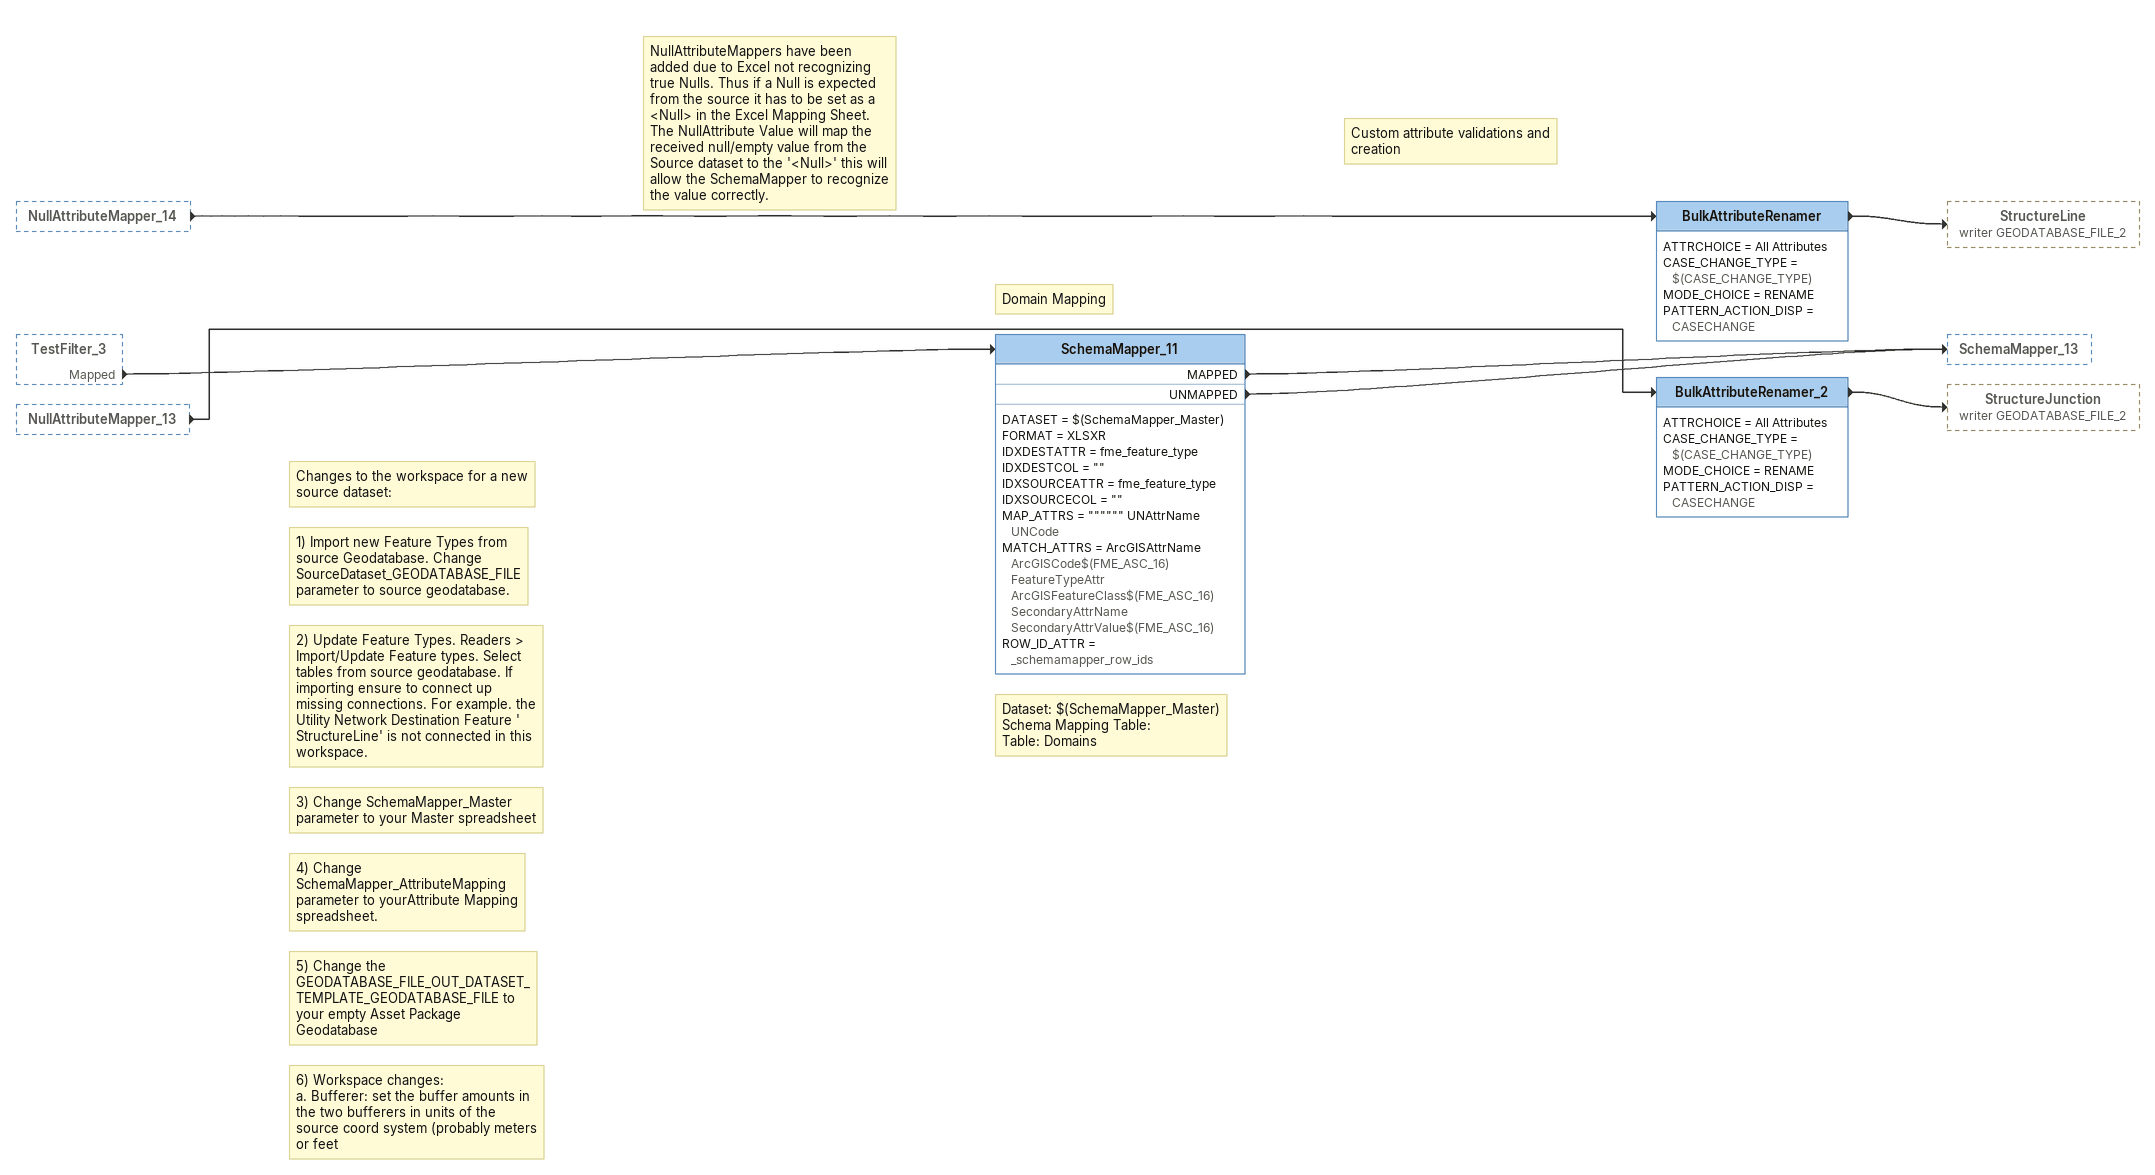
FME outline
NullAttributeMapper_14 [outside]
    -> BulkAttributeRenamer
TestFilter_3 [outside]
    Mapped -> SchemaMapper_11
NullAttributeMapper_13 [outside]
    -> BulkAttributeRenamer_2
Note: Custom attribute validations and creation
BulkAttributeRenamer
    ATTRCHOICE = All Attributes
    CASE_CHANGE_TYPE = $(CASE_CHANGE_TYPE)
    MODE_CHOICE = RENAME
    PATTERN_ACTION_DISP = CASECHANGE
    -> StructureLine (writer GEODATABASE_FILE_2)
Note: Changes to the workspace for a new source dataset:
Note: 1) Import new Feature Types from source Geodatabase. Change SourceDataset_GEODATABASE_FILE parameter to source geodatabase.
Note: 2) Update Feature Types. Readers > Import/Update Feature types. Select tables from source geodatabase. If importing ensure to connect up missing connections. For example. the Utility Network Destination Feature ' StructureLine' is not connected in this workspace.
Note: 3) Change SchemaMapper_Master parameter to your Master spreadsheet
Note: 4) Change SchemaMapper_AttributeMapping parameter to yourAttribute Mapping spreadsheet.
Note: 5) Change the GEODATABASE_FILE_OUT_DATASET_TEMPLATE_GEODATABASE_FILE to your empty Asset Package Geodatabase
Note: 6) Workspace changes: / a. Bufferer: set the buffer amounts in the two bufferers in units of the source coord system (probably meters or feet
Note: NullAttributeMappers have been added due to Excel not recognizing true Nulls. Thus if a Null is expected from the source it has to be set as a <Null> in the Excel Mapping Sheet. The NullAttribute Value will map the received null/empty value from the Source dataset to the '<Null>' this will allow the SchemaMapper to recognize the value correctly.
Note: Domain Mapping
Note: Dataset: $(SchemaMapper_Master) / Schema Mapping Table: / Table: Domains
SchemaMapper_11
    DATASET = $(SchemaMapper_Master)
    FORMAT = XLSXR
    IDXDESTATTR = fme_feature_type
    IDXDESTCOL = ""
    IDXSOURCEATTR = fme_feature_type
    IDXSOURCECOL = ""
    MAP_ATTRS = """""" UNAttrName UNCode
    MATCH_ATTRS = ArcGISAttrName ArcGISCode$(FME_ASC_16) FeatureTypeAttr ArcGISFeatureClass$(FME_ASC_16) SecondaryAttrName SecondaryAttrValue$(FME_ASC_16)
    ROW_ID_ATTR = _schemamapper_row_ids
    MAPPED -> SchemaMapper_13
    UNMAPPED -> SchemaMapper_13
BulkAttributeRenamer_2
    ATTRCHOICE = All Attributes
    CASE_CHANGE_TYPE = $(CASE_CHANGE_TYPE)
    MODE_CHOICE = RENAME
    PATTERN_ACTION_DISP = CASECHANGE
    -> StructureJunction (writer GEODATABASE_FILE_2)
